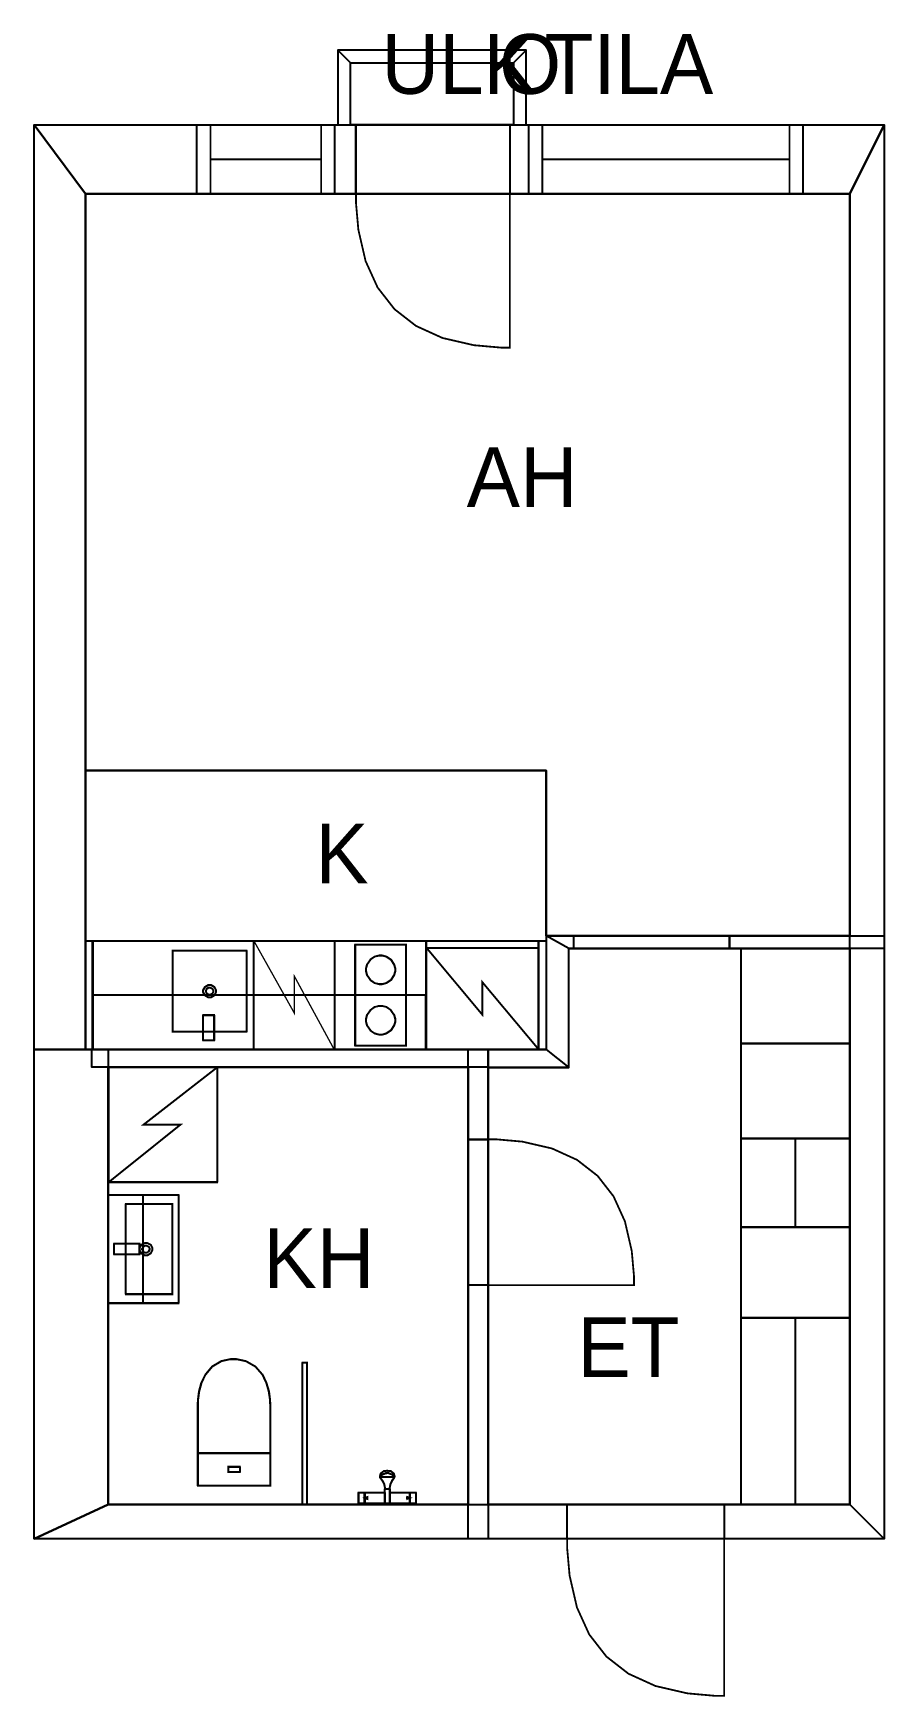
# Model space of a CAD drawing. Extents: x 0.35 to 5.25, y 0 to 9.58.
import ezdxf

# ---------------------------------------------------------------- set-up
doc = ezdxf.new("R2010")
doc.units = 0
doc.layers.get('0').update_dxf_attribs({"linetype": 'CONTINUOUS'})

msp = doc.modelspace()

# ---------------------------------------------------------------- linework, layer by layer
at = {"color": 0}
for points, const_width in [([(2.17301, 9.40912), (3.11344, 9.40912), (3.18636, 9.48204), (2.1001, 9.48204), (2.17301, 9.40912)], 0.002083), ([(2.17301, 9.05057), (2.17301, 9.40912), (2.1001, 9.48204), (2.1001, 9.05057), (2.17301, 9.05057)], 0.002083), ([(2.17301, 9.40912), (3.11344, 9.40912), (3.11344, 9.05057), (2.17301, 9.05057), (2.17301, 9.40912)], 0.002083), ([(3.11344, 9.40912), (3.11344, 9.05057), (3.18636, 9.05057), (3.18636, 9.48204), (3.11344, 9.40912)], 0.002083), ([(0.351454, 9.05057), (5.24854, 9.05057), (5.05062, 8.65474), (0.647407, 8.65474), (0.351454, 9.05057)], 0.002083), ([(0.351454, 3.72569), (0.351454, 9.05057), (0.647407, 8.65474), (0.647407, 3.72569), (0.351454, 3.72569)], 0.002083), ([(1.28885, 9.05057), (2.08263, 9.05057), (2.08263, 8.65474), (1.28885, 8.65474), (1.28885, 9.05057)], 0.010417), ([(1.28885, 9.05057), (2.08263, 9.05057), (2.08263, 8.65474), (1.28885, 8.65474), (1.28885, 9.05057)], 0.010417), ([(2.2054, 9.05057), (3.09185, 9.05057), (3.09185, 8.65474), (2.2054, 8.65474), (2.2054, 9.05057)], 0.010417), ([(2.2054, 9.05057), (3.09185, 9.05057), (3.09185, 8.65474), (2.2054, 8.65474), (2.2054, 9.05057)], 0.010417), ([(3.20096, 9.05057), (4.78022, 9.05057), (4.78022, 8.65474), (3.20096, 8.65474), (3.20096, 9.05057)], 0.010417), ([(3.20096, 9.05057), (4.78022, 9.05057), (4.78022, 8.65474), (3.20096, 8.65474), (3.20096, 9.05057)], 0.010417), ([(5.24854, 9.05057), (5.24854, 0.907986), (5.05062, 1.1059), (5.05062, 8.65474), (5.24854, 9.05057)], 0.002083), ([(2.2054, 8.65474), (2.2054, 8.60281), (2.21924, 8.447), (2.26079, 8.26693), (2.33003, 8.11458), (2.42703, 7.9899), (2.55165, 7.89296), (2.704, 7.82374), (2.88406, 7.78217), (3.03988, 7.76828), (3.09185, 7.76828), (3.09185, 8.65474), (2.2054, 8.65474)], 0.010417), ([(0.6486, 4.35075), (0.689779, 4.35075), (0.689779, 3.72575), (0.6486, 3.72575), (0.6486, 4.35075)], 0.00412), ([(0.688531, 4.35129), (2.61019, 4.35129), (2.61019, 3.72629), (0.688531, 3.72629), (0.688531, 4.35129)], 0.010417), ([(1.61778, 4.35064), (2.08083, 4.35064), (2.08083, 3.72564), (1.61778, 3.72564), (1.61778, 4.35064)], 0.007718), ([(2.20167, 4.33046), (2.49333, 4.33046), (2.49333, 3.74713), (2.20167, 3.74713), (2.20167, 4.33046)], 0.010417), ([(2.61019, 4.35161), (3.25732, 4.35161), (3.25732, 3.72661), (2.61019, 3.72661), (2.61019, 4.35161)], 0.010785), ([(2.61019, 4.35161), (3.25732, 4.35161), (3.25732, 4.30994), (2.61019, 4.30994), (2.61019, 4.35161)], 0.010785), ([(3.25717, 4.35064), (3.30012, 4.35064), (3.30012, 3.72564), (3.25717, 3.72564), (3.25717, 4.35064)], 0.004292), ([(3.30012, 4.38069), (5.24854, 4.38069), (5.24854, 4.30778), (3.43207, 4.30778), (3.30012, 4.38069)], 0.002083), ([(3.43207, 3.62153), (3.43207, 4.30778), (3.30012, 4.38069), (3.30012, 3.72569), (3.43207, 3.62153)], 0.002083), ([(3.4605, 4.38069), (4.35633, 4.38069), (4.35633, 4.30778), (3.4605, 4.30778), (3.4605, 4.38069)], 0.010417), ([(4.42372, 4.30664), (4.42372, 3.75956), (5.04872, 3.75956), (5.04872, 4.30664), (4.42372, 4.30664)], 0.010417), ([(1.14985, 4.29611), (1.57525, 4.29611), (1.57525, 3.82736), (1.14985, 3.82736), (1.14985, 4.29611)], 0.010417), ([(2.43083, 4.18463), (2.43083, 4.17654), (2.42426, 4.15224), (2.40642, 4.12571), (2.37993, 4.10786), (2.35558, 4.10129), (2.3475, 4.10129), (2.33936, 4.10129), (2.31506, 4.10786), (2.28857, 4.12571), (2.27067, 4.15224), (2.26417, 4.17654), (2.26417, 4.18463), (2.26417, 4.19276), (2.27067, 4.21707), (2.28857, 4.24354), (2.31506, 4.26144), (2.33936, 4.26796), (2.3475, 4.26796), (2.35558, 4.26796), (2.37993, 4.26144), (2.40642, 4.24354), (2.42426, 4.21707), (2.43083, 4.19276), (2.43083, 4.18463)], 0.010417), ([(0.689779, 4.03944), (2.60656, 4.03944), (2.60656, 3.72694), (0.689779, 3.72694), (0.689779, 4.03944)], 0.010417), ([(1.32606, 4.06174), (1.32606, 4.06819), (1.3367, 4.08757), (1.35607, 4.09819), (1.36252, 4.09819), (1.36892, 4.09819), (1.38829, 4.08757), (1.39899, 4.06819), (1.39899, 4.06174), (1.39899, 4.05533), (1.38829, 4.03597), (1.36892, 4.02528), (1.36252, 4.02528), (1.35607, 4.02528), (1.3367, 4.03597), (1.32606, 4.05533), (1.32606, 4.06174)], 0.008333), ([(1.34169, 4.06174), (1.34169, 4.06543), (1.34777, 4.0765), (1.35883, 4.08257), (1.36252, 4.08257), (1.36616, 4.08257), (1.37723, 4.0765), (1.38336, 4.06543), (1.38336, 4.06174), (1.38336, 4.05811), (1.37723, 4.04704), (1.36616, 4.0409), (1.36252, 4.0409), (1.35883, 4.0409), (1.34777, 4.04704), (1.34169, 4.05811), (1.34169, 4.06174)], 0.008333), ([(1.32557, 3.92421), (1.38807, 3.92421), (1.38807, 3.77838), (1.32557, 3.77838), (1.32557, 3.92421)], 0.010417), ([(2.43083, 3.89399), (2.43083, 3.8859), (2.42426, 3.8616), (2.40642, 3.83507), (2.37993, 3.81722), (2.35558, 3.81065), (2.3475, 3.81065), (2.33936, 3.81065), (2.31506, 3.81722), (2.28857, 3.83507), (2.27067, 3.8616), (2.26417, 3.8859), (2.26417, 3.89399), (2.26417, 3.90213), (2.27067, 3.92649), (2.28857, 3.95296), (2.31506, 3.97081), (2.33936, 3.97732), (2.3475, 3.97732), (2.35558, 3.97732), (2.37993, 3.97081), (2.40642, 3.95296), (2.42426, 3.92649), (2.43083, 3.90213), (2.43083, 3.89399)], 0.010417), ([(4.42372, 3.75956), (4.42372, 3.21246), (5.04872, 3.21246), (5.04872, 3.75956), (4.42372, 3.75956)], 0.010417), ([(0.351454, 0.907986), (0.351454, 3.72569), (0.778537, 3.72569), (0.778537, 1.1059), (0.351454, 0.907986)], 0.002083), ([(0.683431, 3.72569), (2.96718, 3.72569), (2.96718, 3.62369), (0.683431, 3.62369), (0.683431, 3.72569)], 0.002083), ([(2.8526, 3.72569), (2.96718, 3.72569), (2.96718, 0.907986), (2.8526, 0.907986), (2.8526, 3.72569)], 0.002083), ([(2.96718, 3.72569), (3.30012, 3.72569), (3.43207, 3.62153), (2.96718, 3.62153), (2.96718, 3.72569)], 0.002083), ([(0.780761, 3.62364), (0.780761, 2.96115), (1.40576, 2.96115), (1.40576, 3.62364), (0.780761, 3.62364)], 0.011042), ([(2.8526, 3.20811), (2.96718, 3.20811), (2.96718, 2.36822), (2.8526, 2.36822), (2.8526, 3.20811)], 0.010417), ([(2.8526, 3.20811), (2.96718, 3.20811), (2.96718, 2.36822), (2.8526, 2.36822), (2.8526, 3.20811)], 0.010417), ([(2.96718, 3.20811), (3.01639, 3.20811), (3.16401, 3.19504), (3.33464, 3.15565), (3.47894, 3.09), (3.59706, 2.99815), (3.68896, 2.88004), (3.75456, 2.73568), (3.79394, 2.56511), (3.80707, 2.41749), (3.80707, 2.36822), (2.96718, 2.36822), (2.96718, 3.20811)], 0.010417), ([(4.42372, 3.21246), (4.42372, 2.70226), (5.04872, 2.70226), (5.04872, 3.21246), (4.42372, 3.21246)], 0.010417), ([(0.778483, 2.88889), (0.778483, 2.26389), (1.18305, 2.26389), (1.18305, 2.88889), (0.778483, 2.88889)], 0.010417), ([(0.778483, 2.88889), (0.778483, 2.26389), (0.978896, 2.26389), (0.978896, 2.88889), (0.778483, 2.88889)], 0.010417), ([(0.879557, 2.83681), (0.879557, 2.31597), (1.14735, 2.31597), (1.14735, 2.83681), (0.879557, 2.83681)], 0.010417), ([(4.42372, 2.70221), (4.42372, 2.17969), (5.04872, 2.17969), (5.04872, 2.70221), (4.42372, 2.70221)], 0.010417), ([(0.812229, 2.60764), (0.812229, 2.54514), (0.958062, 2.54514), (0.958062, 2.60764), (0.812229, 2.60764)], 0.010417), ([(0.99566, 2.61285), (1.00206, 2.61285), (1.02143, 2.60221), (1.03212, 2.58285), (1.03212, 2.57639), (1.03212, 2.56999), (1.02143, 2.55063), (1.00206, 2.53993), (0.99566, 2.53993), (0.989204, 2.53993), (0.969835, 2.55063), (0.959201, 2.56999), (0.959201, 2.57639), (0.959201, 2.58285), (0.969835, 2.60221), (0.989204, 2.61285), (0.99566, 2.61285)], 0.008333), ([(0.99566, 2.59722), (0.999295, 2.59722), (1.01036, 2.59115), (1.01649, 2.58008), (1.01649, 2.57639), (1.01649, 2.57275), (1.01036, 2.56168), (0.999295, 2.55556), (0.99566, 2.55556), (0.991971, 2.55556), (0.980903, 2.56168), (0.974826, 2.57275), (0.974826, 2.57639), (0.974826, 2.58008), (0.980903, 2.59115), (0.991971, 2.59722), (0.99566, 2.59722)], 0.008333), ([(4.42372, 2.17969), (4.42372, 1.10596), (5.04872, 1.10596), (5.04872, 2.17969), (4.42372, 2.17969)], 0.010417), ([(1.2953, 1.66917), (1.2953, 1.66917), (1.29519, 1.68093), (1.29682, 1.71192), (1.30295, 1.75575), (1.31641, 1.80599), (1.33995, 1.85622), (1.37641, 1.90007), (1.42854, 1.93104), (1.48161, 1.94276), (1.49929, 1.94276), (1.51758, 1.94276), (1.57243, 1.93104), (1.62651, 1.90007), (1.66433, 1.85622), (1.68875, 1.80599), (1.70275, 1.75575), (1.70915, 1.71192), (1.71089, 1.68093), (1.71083, 1.66917), (1.71083, 1.66917), (1.71192, 1.40087), (1.2953, 1.40087), (1.2953, 1.66917)], 0.010417), ([(1.89714, 1.92312), (1.92318, 1.92312), (1.92318, 1.10596), (1.89714, 1.10596), (1.89714, 1.92312)], 0.010417), ([(1.89714, 1.92312), (1.92318, 1.92312), (1.92318, 1.10596), (1.89714, 1.10596), (1.89714, 1.92312)], 0.010417), ([(1.2953, 1.40087), (1.71186, 1.40087), (1.71186, 1.2136), (1.2953, 1.2136), (1.2953, 1.40087)], 0.010417), ([(1.47049, 1.32302), (1.53668, 1.32302), (1.53668, 1.29145), (1.47049, 1.29145), (1.47049, 1.32302)], 0.010417), ([(2.22071, 1.1747), (2.25612, 1.1747), (2.25612, 1.11117), (2.22071, 1.11117), (2.22071, 1.1747)], 0.010417), ([(2.25612, 1.14345), (2.25933, 1.14225), (2.26899, 1.1384), (2.27175, 1.13721), (2.27175, 1.13721), (2.27175, 1.13867), (2.27175, 1.14296), (2.27175, 1.14724), (2.27175, 1.14865), (2.27175, 1.14865), (2.26938, 1.148), (2.25939, 1.14464), (2.25612, 1.14345)], 0.010417), ([(2.2551, 1.1747), (2.37175, 1.1747), (2.37175, 1.11117), (2.2551, 1.11117), (2.2551, 1.1747)], 0.010417), ([(2.3999, 1.11117), (2.37175, 1.11117), (2.37175, 1.1945), (2.37875, 1.1945), (2.39458, 1.1945), (2.3999, 1.1945), (2.3999, 1.17367), (2.3999, 1.12679), (2.3999, 1.11117)], 0.010417), ([(2.3999, 1.1747), (2.51654, 1.1747), (2.51654, 1.11117), (2.3999, 1.11117), (2.3999, 1.1747)], 0.010417), ([(2.51654, 1.14345), (2.51329, 1.14225), (2.50364, 1.1384), (2.50092, 1.13721), (2.50092, 1.13721), (2.50092, 1.13867), (2.50092, 1.14296), (2.50092, 1.14724), (2.50092, 1.14865), (2.50092, 1.14865), (2.50325, 1.148), (2.51324, 1.14464), (2.51654, 1.14345)], 0.010417), ([(2.51654, 1.1747), (2.54986, 1.1747), (2.54986, 1.11117), (2.51654, 1.11117), (2.51654, 1.1747)], 0.010417), ([(5.24854, 0.907986), (0.351454, 0.907986), (0.778537, 1.1059), (5.05062, 1.1059), (5.24854, 0.907986)], 0.002083), ([(3.42176, 1.1059), (4.32656, 1.1059), (4.32656, 0.907986), (3.42176, 0.907986), (3.42176, 1.1059)], 0.010417), ([(3.42176, 1.1059), (4.32656, 1.1059), (4.32656, 0.907986), (3.42176, 0.907986), (3.42176, 1.1059)], 0.010417), ([(3.42176, 0.907986), (3.42176, 0.854981), (3.43587, 0.695964), (3.47831, 0.512153), (3.54899, 0.356663), (3.64794, 0.229438), (3.77518, 0.13048), (3.93067, 0.059787), (4.11447, 0.017361), (4.27349, 0.003201), (4.32656, 0.003201), (4.32656, 0.907986), (3.42176, 0.907986)], 0.010417)]:
    msp.add_lwpolyline(points, close=True, dxfattribs=dict(at, const_width=const_width))
at = {"color": 7}
for points in [[(2.17301, 9.05057), (2.17301, 9.40912), (2.1001, 9.48204), (2.1001, 9.05057), (2.17301, 9.05057)], [(2.17301, 9.40912), (3.11344, 9.40912), (3.18636, 9.48204), (2.1001, 9.48204), (2.17301, 9.40912)], [(2.17301, 9.40912), (3.11344, 9.40912), (3.11344, 9.05057), (2.17301, 9.05057), (2.17301, 9.40912)], [(3.11344, 9.40912), (3.11344, 9.05057), (3.18636, 9.05057), (3.18636, 9.48204), (3.11344, 9.40912)], [(1.28885, 9.05057), (2.08263, 9.05057), (2.08263, 8.65474), (1.28885, 8.65474), (1.28885, 9.05057)], [(1.28885, 9.05057), (2.08263, 9.05057), (2.08263, 8.65474), (1.28885, 8.65474), (1.28885, 9.05057)], [(2.2054, 9.05057), (3.09185, 9.05057), (3.09185, 8.65474), (2.2054, 8.65474), (2.2054, 9.05057)], [(2.2054, 9.05057), (3.09185, 9.05057), (3.09185, 8.65474), (2.2054, 8.65474), (2.2054, 9.05057)], [(3.20096, 9.05057), (4.78022, 9.05057), (4.78022, 8.65474), (3.20096, 8.65474), (3.20096, 9.05057)], [(3.20096, 9.05057), (4.78022, 9.05057), (4.78022, 8.65474), (3.20096, 8.65474), (3.20096, 9.05057)], [(5.05062, 4.38069), (3.30012, 4.38069), (3.30012, 5.33203), (0.647407, 5.33203), (0.647407, 8.65474), (5.05062, 8.65474), (5.05062, 4.38069)], [(0.647407, 5.33203), (3.30012, 5.33203), (3.30012, 3.72569), (0.647407, 3.72569), (0.647407, 5.33203)], [(0.6486, 4.35075), (0.689779, 4.35075), (0.689779, 3.72575), (0.6486, 3.72575), (0.6486, 4.35075)], [(0.688531, 4.35129), (2.61019, 4.35129), (2.61019, 3.72629), (0.688531, 3.72629), (0.688531, 4.35129)], [(1.61778, 4.35064), (2.08083, 4.35064), (2.08083, 3.72564), (1.61778, 3.72564), (1.61778, 4.35064)], [(2.20167, 4.33046), (2.49333, 4.33046), (2.49333, 3.74713), (2.20167, 3.74713), (2.20167, 4.33046)], [(2.61019, 4.35161), (3.25732, 4.35161), (3.25732, 3.72661), (2.61019, 3.72661), (2.61019, 4.35161)], [(2.61019, 4.35161), (3.25732, 4.35161), (3.25732, 4.30994), (2.61019, 4.30994), (2.61019, 4.35161)], [(3.25717, 4.35064), (3.30012, 4.35064), (3.30012, 3.72564), (3.25717, 3.72564), (3.25717, 4.35064)], [(3.4605, 4.38069), (4.35633, 4.38069), (4.35633, 4.30778), (3.4605, 4.30778), (3.4605, 4.38069)], [(3.4605, 4.38069), (4.35633, 4.38069), (4.35633, 4.30778), (3.4605, 4.30778), (3.4605, 4.38069)], [(1.14985, 4.29611), (1.57525, 4.29611), (1.57525, 3.82736), (1.14985, 3.82736), (1.14985, 4.29611)], [(2.43083, 4.18463), (2.43083, 4.17654), (2.42426, 4.15224), (2.40642, 4.12571), (2.37993, 4.10786), (2.35558, 4.10129), (2.3475, 4.10129), (2.33936, 4.10129), (2.31506, 4.10786), (2.28857, 4.12571), (2.27067, 4.15224), (2.26417, 4.17654), (2.26417, 4.18463), (2.26417, 4.19276), (2.27067, 4.21707), (2.28857, 4.24354), (2.31506, 4.26144), (2.33936, 4.26796), (2.3475, 4.26796), (2.35558, 4.26796), (2.37993, 4.26144), (2.40642, 4.24354), (2.42426, 4.21707), (2.43083, 4.19276), (2.43083, 4.18463)], [(5.05062, 1.1059), (2.96718, 1.1059), (2.96718, 3.62153), (3.43207, 3.62153), (3.43207, 4.30778), (5.05062, 4.30778), (5.05062, 1.1059)], [(4.42372, 4.30664), (5.04872, 4.30664), (5.04872, 3.75956), (4.42372, 3.75956), (4.42372, 4.30664)], [(1.32606, 4.06174), (1.32606, 4.06819), (1.3367, 4.08757), (1.35607, 4.09819), (1.36252, 4.09819), (1.36892, 4.09819), (1.38829, 4.08757), (1.39899, 4.06819), (1.39899, 4.06174), (1.39899, 4.05533), (1.38829, 4.03597), (1.36892, 4.02528), (1.36252, 4.02528), (1.35607, 4.02528), (1.3367, 4.03597), (1.32606, 4.05533), (1.32606, 4.06174)], [(1.34169, 4.06174), (1.34169, 4.06543), (1.34777, 4.0765), (1.35883, 4.08257), (1.36252, 4.08257), (1.36616, 4.08257), (1.37723, 4.0765), (1.38336, 4.06543), (1.38336, 4.06174), (1.38336, 4.05811), (1.37723, 4.04704), (1.36616, 4.0409), (1.36252, 4.0409), (1.35883, 4.0409), (1.34777, 4.04704), (1.34169, 4.05811), (1.34169, 4.06174)], [(2.43083, 3.89399), (2.43083, 3.8859), (2.42426, 3.8616), (2.40642, 3.83507), (2.37993, 3.81722), (2.35558, 3.81065), (2.3475, 3.81065), (2.33936, 3.81065), (2.31506, 3.81722), (2.28857, 3.83507), (2.27067, 3.8616), (2.26417, 3.8859), (2.26417, 3.89399), (2.26417, 3.90213), (2.27067, 3.92649), (2.28857, 3.95296), (2.31506, 3.97081), (2.33936, 3.97732), (2.3475, 3.97732), (2.35558, 3.97732), (2.37993, 3.97081), (2.40642, 3.95296), (2.42426, 3.92649), (2.43083, 3.90213), (2.43083, 3.89399)], [(1.32557, 3.92421), (1.38807, 3.92421), (1.38807, 3.77838), (1.32557, 3.77838), (1.32557, 3.92421)], [(4.42372, 3.75956), (5.04872, 3.75956), (5.04872, 3.21246), (4.42372, 3.21246), (4.42372, 3.75956)], [(0.778537, 3.62369), (2.8526, 3.62369), (2.8526, 1.1059), (0.778537, 1.1059), (0.778537, 3.62369)], [(0.780761, 3.62364), (1.40576, 3.62364), (1.40576, 2.96115), (0.780761, 2.96115), (0.780761, 3.62364)], [(2.8526, 3.20811), (2.96718, 3.20811), (2.96718, 2.36822), (2.8526, 2.36822), (2.8526, 3.20811)], [(2.8526, 3.20811), (2.96718, 3.20811), (2.96718, 2.36822), (2.8526, 2.36822), (2.8526, 3.20811)], [(4.42372, 3.21246), (5.04872, 3.21246), (5.04872, 2.70226), (4.42372, 2.70226), (4.42372, 3.21246)], [(0.778483, 2.88889), (1.18305, 2.88889), (1.18305, 2.26389), (0.778483, 2.26389), (0.778483, 2.88889)], [(0.879557, 2.83681), (1.14735, 2.83681), (1.14735, 2.31597), (0.879557, 2.31597), (0.879557, 2.83681)], [(4.42372, 2.70221), (5.04872, 2.70221), (5.04872, 2.17969), (4.42372, 2.17969), (4.42372, 2.70221)], [(0.812229, 2.60764), (0.958062, 2.60764), (0.958062, 2.54514), (0.812229, 2.54514), (0.812229, 2.60764)], [(0.99566, 2.61285), (1.00206, 2.61285), (1.02143, 2.60221), (1.03212, 2.58285), (1.03212, 2.57639), (1.03212, 2.56999), (1.02143, 2.55063), (1.00206, 2.53993), (0.99566, 2.53993), (0.989204, 2.53993), (0.969835, 2.55063), (0.959201, 2.56999), (0.959201, 2.57639), (0.959201, 2.58285), (0.969835, 2.60221), (0.989204, 2.61285), (0.99566, 2.61285)], [(0.99566, 2.59722), (0.999295, 2.59722), (1.01036, 2.59115), (1.01649, 2.58008), (1.01649, 2.57639), (1.01649, 2.57275), (1.01036, 2.56168), (0.999295, 2.55556), (0.99566, 2.55556), (0.991971, 2.55556), (0.980903, 2.56168), (0.974826, 2.57275), (0.974826, 2.57639), (0.974826, 2.58008), (0.980903, 2.59115), (0.991971, 2.59722), (0.99566, 2.59722)], [(4.42372, 2.17969), (5.04872, 2.17969), (5.04872, 1.10596), (4.42372, 1.10596), (4.42372, 2.17969)], [(1.2953, 1.66917), (1.2953, 1.66917), (1.29519, 1.68093), (1.29682, 1.71192), (1.30295, 1.75575), (1.31641, 1.80599), (1.33995, 1.85622), (1.37641, 1.90007), (1.42854, 1.93104), (1.48161, 1.94276), (1.49929, 1.94276), (1.51758, 1.94276), (1.57243, 1.93104), (1.62651, 1.90007), (1.66433, 1.85622), (1.68875, 1.80599), (1.70275, 1.75575), (1.70915, 1.71192), (1.71089, 1.68093), (1.71083, 1.66917), (1.71083, 1.66917), (1.71192, 1.40087), (1.2953, 1.40087), (1.2953, 1.66917)], [(1.89714, 1.92312), (1.92318, 1.92312), (1.92318, 1.10596), (1.89714, 1.10596), (1.89714, 1.92312)], [(1.89714, 1.92312), (1.92318, 1.92312), (1.92318, 1.10596), (1.89714, 1.10596), (1.89714, 1.92312)], [(1.2953, 1.40087), (1.71186, 1.40087), (1.71186, 1.2136), (1.2953, 1.2136), (1.2953, 1.40087)], [(1.47049, 1.32302), (1.53668, 1.32302), (1.53668, 1.29145), (1.47049, 1.29145), (1.47049, 1.32302)], [(2.3999, 1.1945), (2.3999, 1.20085), (2.40349, 1.21978), (2.41342, 1.24219), (2.41656, 1.24658), (2.41758, 1.24816), (2.42774, 1.26275), (2.428, 1.26427), (2.4285, 1.26714), (2.42432, 1.28369), (2.40767, 1.2966), (2.40196, 1.29763), (2.40067, 1.29791), (2.38911, 1.29867), (2.38531, 1.29867), (2.38633, 1.29867), (2.38217, 1.29867), (2.37099, 1.29791), (2.36968, 1.29763), (2.36393, 1.2966), (2.34722, 1.28369), (2.3431, 1.26714), (2.34364, 1.26427), (2.34386, 1.26275), (2.354, 1.24816), (2.35508, 1.24658), (2.35818, 1.24219), (2.36806, 1.21978), (2.37175, 1.20085), (2.37175, 1.1945)], [(2.428, 1.2653), (2.42774, 1.26584), (2.4159, 1.27604), (2.39214, 1.2851), (2.38428, 1.2851), (2.37799, 1.28488), (2.35531, 1.27561), (2.34412, 1.26584), (2.34364, 1.2653)], [(2.22071, 1.1747), (2.25612, 1.1747), (2.25612, 1.11117), (2.22071, 1.11117), (2.22071, 1.1747)], [(2.2551, 1.1747), (2.37175, 1.1747), (2.37175, 1.11117), (2.2551, 1.11117), (2.2551, 1.1747)], [(2.3999, 1.11117), (2.37175, 1.11117), (2.37175, 1.1945), (2.37875, 1.1945), (2.39458, 1.1945), (2.3999, 1.1945), (2.3999, 1.17367), (2.3999, 1.12679), (2.3999, 1.11117)], [(2.3999, 1.1747), (2.51654, 1.1747), (2.51654, 1.11117), (2.3999, 1.11117), (2.3999, 1.1747)], [(2.51654, 1.1747), (2.54986, 1.1747), (2.54986, 1.11117), (2.51654, 1.11117), (2.51654, 1.1747)], [(2.25612, 1.14345), (2.25933, 1.14225), (2.26899, 1.1384), (2.27175, 1.13721), (2.27175, 1.13721), (2.27175, 1.13867), (2.27175, 1.14296), (2.27175, 1.14724), (2.27175, 1.14865), (2.27175, 1.14865), (2.26938, 1.148), (2.25939, 1.14464), (2.25612, 1.14345)], [(2.51654, 1.14345), (2.51329, 1.14225), (2.50364, 1.1384), (2.50092, 1.13721), (2.50092, 1.13721), (2.50092, 1.13867), (2.50092, 1.14296), (2.50092, 1.14724), (2.50092, 1.14865), (2.50092, 1.14865), (2.50325, 1.148), (2.51324, 1.14464), (2.51654, 1.14345)], [(3.42176, 1.1059), (4.32656, 1.1059), (4.32656, 0.907986), (3.42176, 0.907986), (3.42176, 1.1059)], [(3.42176, 1.1059), (4.32656, 1.1059), (4.32656, 0.907986), (3.42176, 0.907986), (3.42176, 1.1059)]]:
    msp.add_lwpolyline(points, close=True, dxfattribs=at)
at = {"color": 0}
for points in [[(0.351454, 9.05057), (5.24854, 9.05057), (5.05062, 8.65474), (0.647407, 8.65474), (0.351454, 9.05057)], [(0.351454, 3.72569), (0.351454, 9.05057), (0.647407, 8.65474), (0.647407, 3.72569), (0.351454, 3.72569)], [(5.24854, 9.05057), (5.24854, 0.907986), (5.05062, 1.1059), (5.05062, 8.65474), (5.24854, 9.05057)], [(3.43207, 3.62153), (3.43207, 4.30778), (3.30012, 4.38069), (3.30012, 3.72569), (3.43207, 3.62153)], [(3.30012, 4.38069), (5.24854, 4.38069), (5.24854, 4.30778), (3.43207, 4.30778), (3.30012, 4.38069)], [(0.351454, 0.907986), (0.351454, 3.72569), (0.778537, 3.72569), (0.778537, 1.1059), (0.351454, 0.907986)], [(0.683431, 3.72569), (2.96718, 3.72569), (2.96718, 3.62369), (0.683431, 3.62369), (0.683431, 3.72569)], [(2.8526, 3.72569), (2.96718, 3.72569), (2.96718, 0.907986), (2.8526, 0.907986), (2.8526, 3.72569)], [(2.96718, 3.72569), (3.30012, 3.72569), (3.43207, 3.62153), (2.96718, 3.62153), (2.96718, 3.72569)], [(5.24854, 0.907986), (0.351454, 0.907986), (0.778537, 1.1059), (5.05062, 1.1059), (5.24854, 0.907986)]]:
    msp.add_lwpolyline(points, close=True, dxfattribs=at)
for points, const_width in [([(1.36702, 9.05057), (1.36702, 8.65474)], 0.010417), ([(2.0045, 9.05057), (2.0045, 8.65474)], 0.010417), ([(3.27908, 9.05057), (3.27908, 8.65474)], 0.010417), ([(4.7021, 9.05057), (4.7021, 8.65474)], 0.010417), ([(1.36702, 8.85265), (2.0045, 8.85265)], 0.010417), ([(3.27908, 8.85265), (4.7021, 8.85265)], 0.010417), ([(1.61778, 4.35064), (1.85004, 3.93608), (1.85004, 4.14854), (2.08008, 3.72564)], 0.007718), ([(3.25732, 3.72661), (2.93375, 4.11307), (2.93375, 3.92557), (2.61019, 4.3131)], 0.010785), ([(0.780761, 2.96115), (1.19537, 3.29351), (0.982856, 3.29351), (1.40576, 3.62256)], 0.011042), ([(2.3999, 1.1945), (2.3999, 1.20085), (2.40349, 1.21978), (2.41342, 1.24219), (2.41656, 1.24658), (2.41758, 1.24816), (2.42774, 1.26275), (2.428, 1.26427), (2.4285, 1.26714), (2.42432, 1.28369), (2.40767, 1.2966), (2.40196, 1.29763), (2.40067, 1.29791), (2.38911, 1.29867), (2.38531, 1.29867), (2.38633, 1.29867), (2.38217, 1.29867), (2.37099, 1.29791), (2.36968, 1.29763), (2.36393, 1.2966), (2.34722, 1.28369), (2.3431, 1.26714), (2.34364, 1.26427), (2.34386, 1.26275), (2.354, 1.24816), (2.35508, 1.24658), (2.35818, 1.24219), (2.36806, 1.21978), (2.37175, 1.20085), (2.37175, 1.1945)], 0.010417), ([(2.428, 1.2653), (2.42774, 1.26584), (2.4159, 1.27604), (2.39214, 1.2851), (2.38428, 1.2851), (2.37799, 1.28488), (2.35531, 1.27561), (2.34412, 1.26584), (2.34364, 1.2653)], 0.010417)]:
    msp.add_lwpolyline(points, dxfattribs=dict(at, const_width=const_width))
at = {"color": 7}
for points, const_width in [([(5.05062, 4.38069), (3.30012, 4.38069), (3.30012, 5.33203), (0.647407, 5.33203), (0.647407, 8.65474), (5.05062, 8.65474), (5.05062, 4.38069)], 0.002083), ([(0.647407, 5.33203), (3.30012, 5.33203), (3.30012, 3.72569), (0.647407, 3.72569), (0.647407, 5.33203)], 0.002083), ([(3.4605, 4.38069), (4.35633, 4.38069), (4.35633, 4.30778), (3.4605, 4.30778), (3.4605, 4.38069)], 0.010417), ([(5.05062, 1.1059), (2.96718, 1.1059), (2.96718, 3.62153), (3.43207, 3.62153), (3.43207, 4.30778), (5.05062, 4.30778), (5.05062, 1.1059)], 0.002083), ([(0.778537, 3.62369), (2.8526, 3.62369), (2.8526, 1.1059), (0.778537, 1.1059), (0.778537, 3.62369)], 0.002083)]:
    msp.add_lwpolyline(points, close=True, dxfattribs=dict(at, const_width=const_width))
at = {"color": 253, "const_width": 0.010417}
for points in [[(4.73622, 3.21246), (4.73622, 2.70221)], [(4.73622, 2.17969), (4.73622, 1.10596)]]:
    msp.add_lwpolyline(points, dxfattribs=at)

# ---------------------------------------------------------------- texts
at = {"color": 0}
for s, p in [('ULK', (2.35236, 9.22985)), ('O', (3.02996, 9.22985)), ('TILA', (3.29228, 9.22985)), ('AH', (2.84338, 6.85071)), ('K', (1.97115, 4.68307)), ('KH', (1.67275, 2.3529)), ('ET', (3.48122, 1.83979))]:
    msp.add_text(s, height=0.34375, dxfattribs=at).set_placement(p)

doc.saveas('drawing.dxf')
